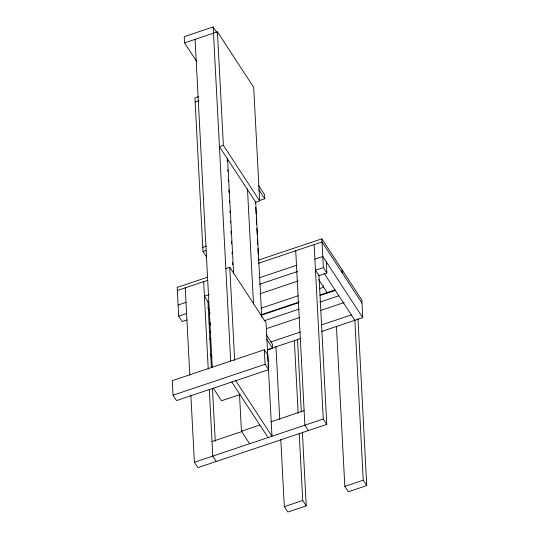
<?xml version="1.0" encoding="UTF-8"?>
<svg xmlns="http://www.w3.org/2000/svg" width="539" height="539" viewBox="0 0 539 539"><rect width="100%" height="100%" fill="white"/><g stroke="black" fill="none" stroke-linecap="round" stroke-linejoin="round"><path stroke-width="0.81" d="M216.833 32.576L213.161 26.95L184.23 36.659L184.554 42.891L196.492 61.163M184.554 42.891L217.433 31.855L253.701 87.385L259.65 200.879L255.702 202.199L219.434 146.669L223.382 145.341L217.433 31.855M198.696 96.589L194.943 97.855L202.994 251.511L206.673 257.143M195.158 102.006L198.918 100.746M259.502 200.528L264.764 198.763L264.548 194.613L258.572 185.463M202.779 247.361L206.531 246.101M202.994 251.511L205.999 250.5M225.821 268.537L229.769 267.216L266.037 322.746L268.065 361.42M207.4 277.248L177.19 287.381L178.699 316.15L182.209 321.52L186.945 319.937M258.269 260.175L321.864 238.838L341.995 269.655L342.157 272.774M177.351 290.494L207.63 280.341M258.424 263.295L322.026 241.95L361.979 303.127M178.113 305.034L186.009 302.386M209.179 294.611L204.422 296.207L207.933 301.577M259.185 277.828L296.484 265.316M314.897 259.138L322.787 256.49L362.74 317.66L321.433 331.519M259.515 284.269L297.616 271.488M178.699 316.15L186.588 313.503M321.864 238.838L323.373 267.607L315.483 270.255L318.994 275.624L326.883 272.977L326.297 261.86M259.939 293.809L298.168 280.981M261.496 308.079L298.134 295.783M319.64 288.567L323.622 287.226L323.541 285.616M209.294 332.145L210.87 331.613M261.024 314.789L299.253 301.955M319.964 295.008L335.029 289.955M261.327 315.227L298.721 302.682M320.2 295.473L335.319 290.4M264.043 320.873L299.044 309.123M319.735 302.184L338.829 295.776M266.239 328.696L299.657 317.484M320.341 310.545L344.212 302.534M270.982 341.901L300.418 332.017M321.904 324.815L351.34 314.938M264.326 349.764L172.264 380.655L173.026 395.188L176.536 400.565L268.597 369.673L267.836 355.134L264.326 349.764L265.087 364.297L268.597 369.673M268.921 349.144L300.749 338.465M267.337 350.033L272.599 348.268L272.384 344.118L266.407 334.968M173.026 395.188L265.087 364.297M239.963 394.568L221.549 400.746L213.356 388.208M249.624 443.738L241.438 431.2L259.852 425.022M212.036 441.556L242.2 431.436M270.767 421.855L304.104 410.664M318.967 275.133L326.789 424.395L197.894 467.643L194.384 462.273L323.279 419.025L314.136 244.598M302.372 432.076L306.24 505.872L287.826 512.05L284.316 506.673L302.729 500.495L299.212 433.41M357.99 318.697L366.736 485.572L348.329 491.75L344.819 486.373L363.232 480.195L354.837 320.031M323.373 267.607L326.883 272.977M324.08 273.199L354.851 320.307M318.603 279.539L327.133 292.603M258.787 189.613L264.764 198.763M223.382 145.341L259.65 200.879M323.279 419.025L326.789 424.395M363.232 480.195L366.736 485.572M266.623 339.119L272.599 348.268M308.375 430.573L304.865 425.204L295.722 250.776M207.872 307.769L209.22 309.831M209.085 322.989L210.432 325.051M209.428 338.243L210.803 340.352M235.718 380.702L271.986 436.233L268.152 363.097M231.77 382.03L268.038 437.56M210.264 354.251L212.096 357.061M302.729 500.495L306.24 505.872M216.307 461.465L212.797 456.095L209.327 389.845M362.74 317.66L361.817 300.014L342.285 270.106L342.447 273.219M336.424 326.21L344.819 486.373M297.494 338.997L301.314 411.951M294.334 340.331L298.161 413.285M275.921 346.51L279.748 419.463M280.799 439.588L284.316 506.673M255.661 201.35L261.738 317.356M255.446 201.525L255.533 203.203M255.756 207.407L256.106 214.124M256.281 217.48L256.631 224.197M256.854 228.395L257.164 234.276M257.379 238.474L257.689 244.349M257.911 248.546L258.215 254.428M258.437 258.626L258.525 260.303M247.468 188.812L253.505 303.976M227.579 158.358L233.616 273.522M227.209 159.685L227.296 161.363M227.734 169.772L227.822 171.456M228.267 179.858L228.354 181.542M228.792 189.944L228.927 192.47M229.365 200.872L229.452 202.556M229.897 210.965L229.985 212.642M230.422 221.051L230.51 222.728M230.955 231.137L231.083 233.656M231.48 241.223L231.615 243.743M232.053 252.151L232.141 253.829M232.578 262.237L232.713 264.757M239.498 394.211L241.438 431.2M229.769 267.216L234.66 360.53M213.161 26.95L230.672 361.015M209.839 312.263L209.927 313.873M210.392 322.76L210.473 324.377M195.078 39.36L212.258 367.194M207.913 301.301L211.389 367.544M212.487 388.511L215.256 441.34M203.661 281.668L208.229 368.885M185.248 287.846L189.816 375.063M190.873 395.188L194.384 462.273"/></g></svg>
